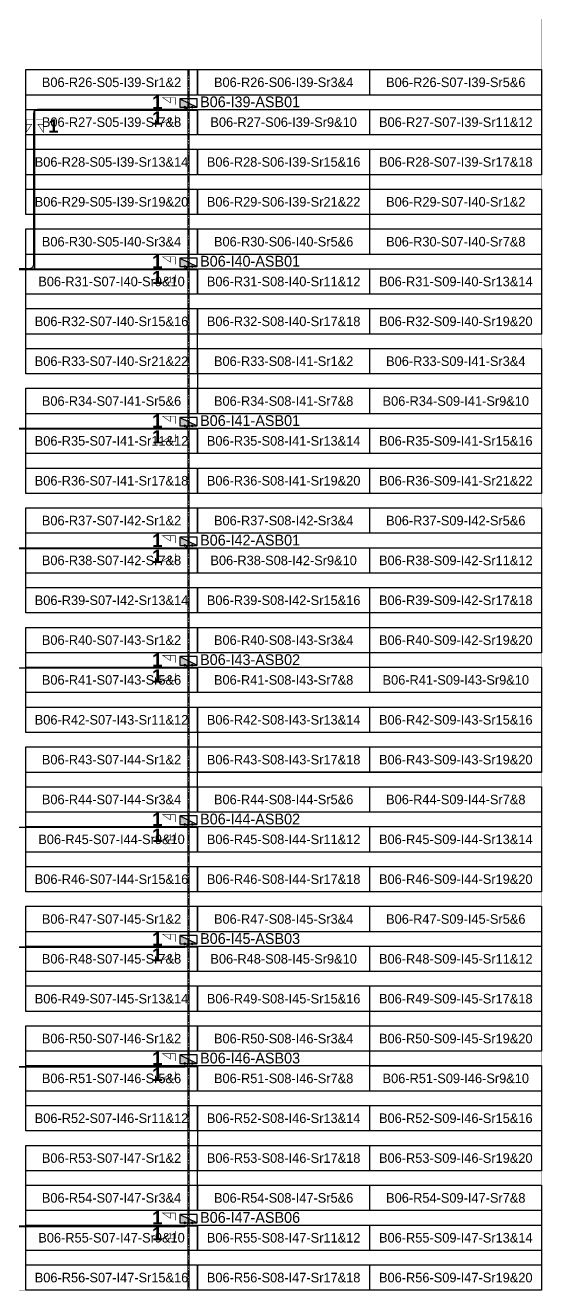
# Model space of a CAD drawing. Header units: metres. Extents: x 530042 to 530334, y 2674789 to 2675214.
# Drawn here: x 530236.6 to 530333.8, y 2674789.2 to 2675027.4 of the extents above; entities that cross this region are included whole.
import ezdxf
from ezdxf.enums import TextEntityAlignment as Align

# ---------------------------------------------------------------- set-up
doc = ezdxf.new("R2010")
doc.units = ezdxf.units.M
doc.linetypes.add('CENTER', pattern=[2, 1.25, -0.25, 0.25, -0.25])
doc.layers.add('Boundary-12.5 MW Block', color=6, linetype='Continuous', lineweight=9)
doc.layers.add('PILE', color=1, linetype='Continuous', lineweight=15)
for name, color, linetype in [('DC Trench BL-06', 40, 'Continuous'), ('E-Inverter Grouping', 2, 'Continuous'), ('Inverter Block-06', 7, 'Continuous'), ('LT Cable(AG) INV to LT Panel BL-06', 2, 'Continuous'), ('Messenger Wire Block-06 (Master Path)', 30, 'Continuous'), ('Messenger Wire Block-06 (MW Path)', 191, 'Continuous'), ('MMS Table Block-06', 8, 'Continuous'), ('Plan Line - DC BL-06', 40, 'Continuous'), ('Section Marking BL-06', 2, 'Continuous')]:
    doc.layers.add(name, color=color, linetype=linetype)
doc.styles.add('BoldTextStyle', font='arialbd.ttf')
doc.styles.get("Standard").update_dxf_attribs({"font": 'Adani Regular.ttf'})

# ---------------------------------------------------------------- blocks, each defined once
blk = doc.blocks.new('MMS Table (32.292 x 4.788)')
at = {"color": 0}
blk.add_lwpolyline([(0, -0.002), (0, 4.786), (32.292, 4.786), (32.292, -0.002)], close=True, dxfattribs=at)
at = {"color": 7}
blk.add_attdef('ID1', text='', height=1.8, dxfattribs=at).set_placement((16.146, 2.392), align=Align.MIDDLE_CENTER)
blk = doc.blocks.new('Inverter Block')
h = blk.add_hatch(color=0)
h.dxf.hatch_style = 1
h.paths.add_polyline_path([(-1.46, 2.27), (-1.46, 0.85), (1.46, 0.85)])
at = {"color": 0}
blk.add_lwpolyline([(1.46, 2.27), (-1.46, 2.27), (-1.46, 0.85), (1.46, 0.85)], close=True, dxfattribs=at)
blk.add_lwpolyline([(-1.46, 2.27), (1.46, 0.85)], dxfattribs=at)
at = {"layer": 'PILE'}
for centre in [(-0.61, 0.85), (0.61, 0.85)]:
    blk.add_circle(centre, 0.156, dxfattribs=at)
at = {"color": 7}
blk.add_attdef('ID', (-1.46, 3.01), '', height=1.8, dxfattribs=at)

msp = doc.modelspace()

# ---------------------------------------------------------------- linework, layer by layer
at = {"layer": 'Boundary-12.5 MW Block', "const_width": 0.05}
msp.add_lwpolyline([(530042.32, 2675214.08), (530333.75, 2675214.08), (530333.75, 2674789.29), (530042.32, 2674789.29)], close=True, dxfattribs=at)
at = {"layer": 'DC Trench BL-06', "color": 40, "const_width": 0.15}
msp.add_lwpolyline([(530267.47, 2675019.08), (530267.17, 2675019.08), (530267.17, 2674789.29), (530267.47, 2674789.29)], close=True, dxfattribs=at)
at = {"layer": 'E-Inverter Grouping'}
for points in [[(530333.75, 2674999.29), (530301.36, 2674999.29), (530301.36, 2674991.79), (530236.67, 2674991.79), (530236.67, 2675019.08), (530333.75, 2675019.08)], [(530333.75, 2674969.29), (530268.96, 2674969.29), (530268.96, 2674961.79), (530236.67, 2674961.79), (530236.67, 2674989.08), (530301.46, 2674989.08), (530301.46, 2674996.58), (530333.75, 2674996.58)], [(530333.75, 2674939.29), (530236.67, 2674939.29), (530236.67, 2674959.08), (530269.06, 2674959.08), (530269.06, 2674966.58), (530333.75, 2674966.58)]]:
    msp.add_lwpolyline(points, close=True, dxfattribs=at)
at = {"layer": 'E-Inverter Grouping', "color": 3}
for points in [[(530333.75, 2674909.29), (530301.46, 2674909.29), (530301.46, 2674916.79), (530236.67, 2674916.79), (530236.67, 2674936.57), (530333.75, 2674936.57)], [(530301.36, 2674906.57), (530333.75, 2674906.57), (530333.75, 2674886.79), (530269.06, 2674886.79), (530269.06, 2674894.29), (530236.67, 2674894.29), (530236.67, 2674914.07), (530301.36, 2674914.07)], [(530236.67, 2674891.57), (530268.96, 2674891.57), (530268.96, 2674884.07), (530333.75, 2674884.07), (530333.75, 2674864.29), (530236.67, 2674864.29)], [(530333.75, 2674834.29), (530301.46, 2674834.29), (530301.46, 2674841.79), (530236.67, 2674841.79), (530236.67, 2674861.57), (530333.75, 2674861.57)], [(530301.36, 2674831.57), (530333.75, 2674831.57), (530333.75, 2674811.79), (530269.06, 2674811.79), (530269.06, 2674819.29), (530236.67, 2674819.29), (530236.67, 2674839.07), (530301.36, 2674839.07)], [(530236.67, 2674816.57), (530268.96, 2674816.57), (530268.96, 2674809.07), (530333.75, 2674809.07), (530333.75, 2674789.29), (530236.67, 2674789.29)]]:
    msp.add_lwpolyline(points, close=True, dxfattribs=at)
at = {"layer": 'LT Cable(AG) INV to LT Panel BL-06', "color": 5}
for points in [[(530199.08, 2675000.9), (530194.64, 2675000.9, 0.058946), (530194.43, 2675000.88), (530192.87, 2675000.5, -0.058946), (530192.66, 2675000.48), (530189.06, 2675000.48, 0.414214), (530188.16, 2674999.58), (530188.16, 2674983.38, 0.017704), (530188.16, 2674983.32), (530188.27, 2674981.83, -0.017704), (530188.27, 2674981.76), (530188.27, 2674981.61), (530237.3, 2674981.61, 0.414214), (530238.2, 2674982.51), (530238.2, 2675010.71, -0.414214), (530239.1, 2675011.61), (530266.42, 2675011.61, 0.414214), (530267.32, 2675012.51), (530267.32, 2675012.69)], [(530194.94, 2675001.18), (530194.64, 2675001.18, 0.058946), (530194.43, 2675001.15), (530192.87, 2675000.78, -0.058946), (530192.66, 2675000.75), (530188.78, 2675000.75, 0.414214), (530187.88, 2674999.85), (530187.88, 2674983.37, 0.017704), (530187.89, 2674983.31), (530187.99, 2674981.82, -0.017704), (530187.99, 2674981.75), (530187.99, 2674832.24, 0.414214), (530188.89, 2674831.34), (530266.42, 2674831.34, 0.414214), (530267.32, 2674832.24), (530267.32, 2674832.69)], [(530194.94, 2675001.13), (530194.64, 2675001.13, 0.058946), (530194.43, 2675001.1), (530192.87, 2675000.73, -0.058946), (530192.66, 2675000.7), (530188.83, 2675000.7, 0.414214), (530187.93, 2674999.8), (530187.93, 2674983.37, 0.017704), (530187.94, 2674983.31), (530188.04, 2674981.82, -0.017704), (530188.04, 2674981.76), (530188.04, 2674854.79, 0.414214), (530188.94, 2674853.89), (530266.42, 2674853.89, 0.414214), (530267.32, 2674854.79), (530267.32, 2674855.19)], [(530196.93, 2675001.08), (530194.64, 2675001.08, 0.058946), (530194.43, 2675001.05), (530192.87, 2675000.68, -0.058946), (530192.66, 2675000.65), (530188.88, 2675000.65, 0.414214), (530187.98, 2674999.75), (530187.98, 2674983.37, 0.017704), (530187.99, 2674983.31), (530188.09, 2674981.82, -0.017704), (530188.09, 2674981.76), (530188.09, 2674877.34, 0.414214), (530188.99, 2674876.44), (530266.42, 2674876.44, 0.414214), (530267.32, 2674877.34), (530267.32, 2674877.69)], [(530196.93, 2675001.03), (530194.64, 2675001.03, 0.058946), (530194.43, 2675001), (530192.87, 2675000.63, -0.058946), (530192.66, 2675000.6), (530188.93, 2675000.6, 0.414214), (530188.03, 2674999.7), (530188.03, 2674983.37, 0.017704), (530188.04, 2674983.31), (530188.14, 2674981.82, -0.017704), (530188.14, 2674981.76), (530188.14, 2674907.39, 0.414214), (530189.04, 2674906.49), (530266.42, 2674906.49, 0.414214), (530267.32, 2674907.39), (530267.32, 2674907.69)], [(530199.08, 2675000.98), (530194.64, 2675000.98, 0.058946), (530194.43, 2675000.95), (530192.87, 2675000.58, -0.058946), (530192.66, 2675000.55), (530188.98, 2675000.55, 0.414214), (530188.08, 2674999.65), (530188.08, 2674983.38, 0.017704), (530188.09, 2674983.31), (530188.19, 2674981.83, -0.017704), (530188.19, 2674981.76), (530188.19, 2674929.94, 0.414214), (530189.09, 2674929.04), (530266.42, 2674929.04, 0.414214), (530267.32, 2674929.94), (530267.32, 2674930.19)], [(530199.08, 2675000.95), (530194.64, 2675000.95, 0.058946), (530194.43, 2675000.93), (530192.87, 2675000.55, -0.058946), (530192.66, 2675000.53), (530189.01, 2675000.53, 0.414214), (530188.11, 2674999.63), (530188.11, 2674983.38, 0.017704), (530188.11, 2674983.31), (530188.22, 2674981.83, -0.017704), (530188.22, 2674981.76), (530188.22, 2674952.46, 0.414214), (530189.12, 2674951.56), (530266.42, 2674951.56, 0.414214), (530267.32, 2674952.46), (530267.32, 2674952.69)], [(530199.08, 2675000.93), (530194.64, 2675000.93, 0.058946), (530194.43, 2675000.9), (530192.87, 2675000.53, -0.058946), (530192.66, 2675000.5), (530189.03, 2675000.5, 0.414214), (530188.13, 2674999.6), (530188.13, 2674983.38, 0.017704), (530188.14, 2674983.31), (530188.24, 2674981.83, -0.017704), (530188.24, 2674981.76), (530188.24, 2674981.59), (530266.42, 2674981.59, 0.414214), (530267.32, 2674982.49), (530267.32, 2674982.69)]]:
    msp.add_lwpolyline(points, format="xyb", dxfattribs=at)
at = {"layer": 'LT Cable(AG) INV to LT Panel BL-06'}
msp.add_lwpolyline([(530195.95, 2675001.52), (530195.55, 2675001.52), (530194.45, 2675001.52, 0.112934), (530194.06, 2675001.43), (530192.94, 2675000.89, -0.112934), (530192.55, 2675000.8), (530188.73, 2675000.8, 0.414214), (530187.83, 2674999.9), (530187.83, 2674983.37, 0.017704), (530187.84, 2674983.3), (530187.94, 2674981.82, -0.017704), (530187.94, 2674981.75), (530187.94, 2674802.19, 0.414214), (530188.84, 2674801.29), (530266.42, 2674801.29, 0.414214), (530267.32, 2674802.19), (530267.32, 2674802.69)], format="xyb", dxfattribs=at)
at = {"layer": 'Messenger Wire Block-06 (Master Path)'}
for points in [[(530238.38, 2674981.44), (530238.38, 2675011.44)], [(530238.38, 2675011.44), (530268.96, 2675011.44)], [(530188.09, 2674981.44), (530268.96, 2674981.44)], [(530188.09, 2674951.44), (530268.96, 2674951.44)], [(530188.09, 2674928.94), (530268.96, 2674928.94)], [(530188.09, 2674906.44), (530268.96, 2674906.44)], [(530188.09, 2674876.44), (530268.96, 2674876.44)], [(530188.09, 2674853.94), (530268.96, 2674853.94)], [(530188.09, 2674831.44), (530268.96, 2674831.44)], [(530188.09, 2674801.44), (530268.96, 2674801.44)]]:
    msp.add_lwpolyline(points, dxfattribs=at)
at = {"layer": 'Messenger Wire Block-06 (MW Path)', "const_width": 0.1}
for points in [[(530238.13, 2674981.44), (530238.13, 2675011.44)], [(530238.38, 2675011.44), (530268.96, 2675011.44)], [(530188.09, 2674981.44), (530268.96, 2674981.44)], [(530188.09, 2674951.44), (530268.96, 2674951.44)], [(530188.09, 2674928.94), (530268.96, 2674928.94)], [(530188.09, 2674906.44), (530268.96, 2674906.44)], [(530188.09, 2674876.44), (530268.96, 2674876.44)], [(530188.09, 2674853.94), (530268.96, 2674853.94)], [(530188.09, 2674831.44), (530268.96, 2674831.44)], [(530188.09, 2674801.44), (530268.96, 2674801.44)]]:
    msp.add_lwpolyline(points, dxfattribs=at)
at = {"layer": 'Plan Line - DC BL-06', "color": 6, "linetype": 'CENTER'}
msp.add_lwpolyline([(530267.32, 2675019.08), (530267.32, 2674789.29)], dxfattribs=at)
at = {"layer": 'Section Marking BL-06', "color": 94, "lineweight": 35, "true_color": 0x00a500, "const_width": 0.1}
for points in [[(530264.82, 2675012.44), (530264.82, 2675013.83), (530262.42, 2675013.83), (530263.9, 2675012.82), (530263.9, 2675013.83)], [(530238.18, 2675009.69), (530236.79, 2675009.69), (530236.79, 2675007.29), (530237.8, 2675008.77), (530236.79, 2675008.77)], [(530238.58, 2675009.69), (530239.97, 2675009.69), (530239.97, 2675007.29), (530238.96, 2675008.77), (530239.97, 2675008.77)], [(530264.82, 2675010.44), (530264.82, 2675009.05), (530262.42, 2675009.05), (530263.9, 2675010.06), (530263.9, 2675009.05)], [(530264.82, 2674982.44), (530264.82, 2674983.83), (530262.42, 2674983.83), (530263.9, 2674982.82), (530263.9, 2674983.83)], [(530264.82, 2674980.44), (530264.82, 2674979.05), (530262.42, 2674979.05), (530263.9, 2674980.06), (530263.9, 2674979.05)], [(530264.82, 2674952.44), (530264.82, 2674953.83), (530262.42, 2674953.83), (530263.9, 2674952.82), (530263.9, 2674953.83)], [(530264.82, 2674950.44), (530264.82, 2674949.05), (530262.42, 2674949.05), (530263.9, 2674950.06), (530263.9, 2674949.05)], [(530264.82, 2674929.94), (530264.82, 2674931.33), (530262.42, 2674931.33), (530263.9, 2674930.32), (530263.9, 2674931.33)], [(530264.82, 2674927.94), (530264.82, 2674926.55), (530262.42, 2674926.55), (530263.9, 2674927.56), (530263.9, 2674926.55)], [(530264.82, 2674907.44), (530264.82, 2674908.83), (530262.42, 2674908.83), (530263.9, 2674907.82), (530263.9, 2674908.83)], [(530264.82, 2674905.44), (530264.82, 2674904.05), (530262.42, 2674904.05), (530263.9, 2674905.06), (530263.9, 2674904.05)], [(530264.82, 2674877.44), (530264.82, 2674878.83), (530262.42, 2674878.83), (530263.9, 2674877.82), (530263.9, 2674878.83)], [(530264.82, 2674875.44), (530264.82, 2674874.05), (530262.42, 2674874.05), (530263.9, 2674875.06), (530263.9, 2674874.05)], [(530264.82, 2674854.94), (530264.82, 2674856.33), (530262.42, 2674856.33), (530263.9, 2674855.32), (530263.9, 2674856.33)], [(530264.82, 2674852.94), (530264.82, 2674851.55), (530262.42, 2674851.55), (530263.9, 2674852.56), (530263.9, 2674851.55)], [(530264.82, 2674832.44), (530264.82, 2674833.83), (530262.42, 2674833.83), (530263.9, 2674832.82), (530263.9, 2674833.83)], [(530264.82, 2674830.44), (530264.82, 2674829.05), (530262.42, 2674829.05), (530263.9, 2674830.06), (530263.9, 2674829.05)], [(530264.82, 2674802.44), (530264.82, 2674803.83), (530262.42, 2674803.83), (530263.9, 2674802.82), (530263.9, 2674803.83)], [(530264.82, 2674800.44), (530264.82, 2674799.05), (530262.42, 2674799.05), (530263.9, 2674800.06), (530263.9, 2674799.05)]]:
    msp.add_lwpolyline(points, dxfattribs=at)

# ---------------------------------------------------------------- block references
at = {"layer": 'Inverter Block-06'}
ref = msp.add_blockref('Inverter Block', (530267.32, 2675011.03), dxfattribs=dict(at, xscale=1.124999999976148, yscale=1.124999999976148, zscale=1.124999999976148))
ref.add_attrib('ID', 'B06-I39-ASB01', (530269.49, 2675011.99), dxfattribs={"layer": '0', "color": 7, "height": 2.025})
ref = msp.add_blockref('Inverter Block', (530267.32, 2674981.03), dxfattribs=dict(at, xscale=1.124999999976148, yscale=1.124999999976148, zscale=1.124999999976148))
ref.add_attrib('ID', 'B06-I40-ASB01', (530269.49, 2674981.99), dxfattribs={"layer": '0', "color": 7, "height": 2.025})
ref = msp.add_blockref('Inverter Block', (530267.32, 2674951.03), dxfattribs=dict(at, xscale=1.124999999976148, yscale=1.124999999976148, zscale=1.124999999976148))
ref.add_attrib('ID', 'B06-I41-ASB01', (530269.49, 2674951.99), dxfattribs={"layer": '0', "color": 7, "height": 2.025})
ref = msp.add_blockref('Inverter Block', (530267.32, 2674928.53), dxfattribs=dict(at, xscale=1.124999999976148, yscale=1.124999999976148, zscale=1.124999999976148))
ref.add_attrib('ID', 'B06-I42-ASB01', (530269.49, 2674929.49), dxfattribs={"layer": '0', "color": 7, "height": 2.025})
ref = msp.add_blockref('Inverter Block', (530267.32, 2674906.03), dxfattribs=dict(at, xscale=1.124999999976148, yscale=1.124999999976148, zscale=1.124999999976148))
ref.add_attrib('ID', 'B06-I43-ASB02', (530269.49, 2674906.99), dxfattribs={"layer": '0', "color": 7, "height": 2.025})
ref = msp.add_blockref('Inverter Block', (530267.32, 2674876.03), dxfattribs=dict(at, xscale=1.124999999976148, yscale=1.124999999976148, zscale=1.124999999976148))
ref.add_attrib('ID', 'B06-I44-ASB02', (530269.49, 2674876.99), dxfattribs={"layer": '0', "color": 7, "height": 2.025})
ref = msp.add_blockref('Inverter Block', (530267.32, 2674853.53), dxfattribs=dict(at, xscale=1.124999999976148, yscale=1.124999999976148, zscale=1.124999999976148))
ref.add_attrib('ID', 'B06-I45-ASB03', (530269.49, 2674854.49), dxfattribs={"layer": '0', "color": 7, "height": 2.025})
ref = msp.add_blockref('Inverter Block', (530267.32, 2674831.03), dxfattribs=dict(at, xscale=1.124999999976148, yscale=1.124999999976148, zscale=1.124999999976148))
ref.add_attrib('ID', 'B06-I46-ASB03', (530269.49, 2674831.99), dxfattribs={"layer": '0', "color": 7, "height": 2.025})
ref = msp.add_blockref('Inverter Block', (530267.32, 2674801.03), dxfattribs=dict(at, xscale=1.124999999976148, yscale=1.124999999976148, zscale=1.124999999976148))
ref.add_attrib('ID', 'B06-I47-ASB06', (530269.49, 2674801.99), dxfattribs={"layer": '0', "color": 7, "height": 2.025})
at = {"layer": 'MMS Table Block-06'}
for p, values in [((530236.67, 2675014.29), {'ID1': 'B06-R26-S05-I39-Sr1&2'}), ((530269.06, 2675014.29), {'ID1': 'B06-R26-S06-I39-Sr3&4'}), ((530301.46, 2675014.29), {'ID1': 'B06-R26-S07-I39-Sr5&6'}), ((530236.67, 2675006.79), {'ID1': 'B06-R27-S05-I39-Sr7&8'}), ((530269.06, 2675006.79), {'ID1': 'B06-R27-S06-I39-Sr9&10'}), ((530301.46, 2675006.79), {'ID1': 'B06-R27-S07-I39-Sr11&12'}), ((530236.67, 2674999.29), {'ID1': 'B06-R28-S05-I39-Sr13&14'}), ((530269.06, 2674999.29), {'ID1': 'B06-R28-S06-I39-Sr15&16'}), ((530301.46, 2674999.29), {'ID1': 'B06-R28-S07-I39-Sr17&18'}), ((530236.67, 2674991.79), {'ID1': 'B06-R29-S05-I39-Sr19&20'}), ((530269.06, 2674991.79), {'ID1': 'B06-R29-S06-I39-Sr21&22'}), ((530301.46, 2674991.79), {'ID1': 'B06-R29-S07-I40-Sr1&2'}), ((530236.67, 2674984.29), {'ID1': 'B06-R30-S05-I40-Sr3&4'}), ((530269.06, 2674984.29), {'ID1': 'B06-R30-S06-I40-Sr5&6'}), ((530301.46, 2674984.29), {'ID1': 'B06-R30-S07-I40-Sr7&8'}), ((530236.67, 2674976.79), {'ID1': 'B06-R31-S07-I40-Sr9&10'}), ((530269.06, 2674976.79), {'ID1': 'B06-R31-S08-I40-Sr11&12'}), ((530301.46, 2674976.79), {'ID1': 'B06-R31-S09-I40-Sr13&14'}), ((530236.67, 2674969.29), {'ID1': 'B06-R32-S07-I40-Sr15&16'}), ((530269.06, 2674969.29), {'ID1': 'B06-R32-S08-I40-Sr17&18'}), ((530301.46, 2674969.29), {'ID1': 'B06-R32-S09-I40-Sr19&20'}), ((530236.67, 2674961.79), {'ID1': 'B06-R33-S07-I40-Sr21&22'}), ((530269.06, 2674961.79), {'ID1': 'B06-R33-S08-I41-Sr1&2'}), ((530301.46, 2674961.79), {'ID1': 'B06-R33-S09-I41-Sr3&4'}), ((530236.67, 2674954.29), {'ID1': 'B06-R34-S07-I41-Sr5&6'}), ((530269.06, 2674954.29), {'ID1': 'B06-R34-S08-I41-Sr7&8'}), ((530301.46, 2674954.29), {'ID1': 'B06-R34-S09-I41-Sr9&10'}), ((530236.67, 2674946.79), {'ID1': 'B06-R35-S07-I41-Sr11&12'}), ((530269.06, 2674946.79), {'ID1': 'B06-R35-S08-I41-Sr13&14'}), ((530301.46, 2674946.79), {'ID1': 'B06-R35-S09-I41-Sr15&16'}), ((530236.67, 2674939.29), {'ID1': 'B06-R36-S07-I41-Sr17&18'}), ((530269.06, 2674939.29), {'ID1': 'B06-R36-S08-I41-Sr19&20'}), ((530301.46, 2674939.29), {'ID1': 'B06-R36-S09-I41-Sr21&22'}), ((530236.67, 2674931.79), {'ID1': 'B06-R37-S07-I42-Sr1&2'}), ((530269.06, 2674931.79), {'ID1': 'B06-R37-S08-I42-Sr3&4'}), ((530301.46, 2674931.79), {'ID1': 'B06-R37-S09-I42-Sr5&6'}), ((530236.67, 2674924.29), {'ID1': 'B06-R38-S07-I42-Sr7&8'}), ((530269.06, 2674924.29), {'ID1': 'B06-R38-S08-I42-Sr9&10'}), ((530301.46, 2674924.29), {'ID1': 'B06-R38-S09-I42-Sr11&12'}), ((530236.67, 2674916.79), {'ID1': 'B06-R39-S07-I42-Sr13&14'}), ((530269.06, 2674916.79), {'ID1': 'B06-R39-S08-I42-Sr15&16'}), ((530301.46, 2674916.79), {'ID1': 'B06-R39-S09-I42-Sr17&18'}), ((530236.67, 2674909.29), {'ID1': 'B06-R40-S07-I43-Sr1&2'}), ((530269.06, 2674909.29), {'ID1': 'B06-R40-S08-I43-Sr3&4'}), ((530301.46, 2674909.29), {'ID1': 'B06-R40-S09-I42-Sr19&20'}), ((530236.67, 2674901.79), {'ID1': 'B06-R41-S07-I43-Sr5&6'}), ((530269.06, 2674901.79), {'ID1': 'B06-R41-S08-I43-Sr7&8'}), ((530301.46, 2674901.79), {'ID1': 'B06-R41-S09-I43-Sr9&10'}), ((530236.67, 2674894.29), {'ID1': 'B06-R42-S07-I43-Sr11&12'}), ((530269.06, 2674894.29), {'ID1': 'B06-R42-S08-I43-Sr13&14'}), ((530301.46, 2674894.29), {'ID1': 'B06-R42-S09-I43-Sr15&16'}), ((530236.67, 2674886.79), {'ID1': 'B06-R43-S07-I44-Sr1&2'}), ((530269.06, 2674886.79), {'ID1': 'B06-R43-S08-I43-Sr17&18'}), ((530301.46, 2674886.79), {'ID1': 'B06-R43-S09-I43-Sr19&20'}), ((530236.67, 2674879.29), {'ID1': 'B06-R44-S07-I44-Sr3&4'}), ((530269.06, 2674879.29), {'ID1': 'B06-R44-S08-I44-Sr5&6'}), ((530301.46, 2674879.29), {'ID1': 'B06-R44-S09-I44-Sr7&8'}), ((530236.67, 2674871.79), {'ID1': 'B06-R45-S07-I44-Sr9&10'}), ((530269.06, 2674871.79), {'ID1': 'B06-R45-S08-I44-Sr11&12'}), ((530301.46, 2674871.79), {'ID1': 'B06-R45-S09-I44-Sr13&14'}), ((530236.67, 2674864.29), {'ID1': 'B06-R46-S07-I44-Sr15&16'}), ((530269.06, 2674864.29), {'ID1': 'B06-R46-S08-I44-Sr17&18'}), ((530301.46, 2674864.29), {'ID1': 'B06-R46-S09-I44-Sr19&20'}), ((530236.67, 2674856.79), {'ID1': 'B06-R47-S07-I45-Sr1&2'}), ((530269.06, 2674856.79), {'ID1': 'B06-R47-S08-I45-Sr3&4'}), ((530301.46, 2674856.79), {'ID1': 'B06-R47-S09-I45-Sr5&6'}), ((530236.67, 2674849.29), {'ID1': 'B06-R48-S07-I45-Sr7&8'}), ((530269.06, 2674849.29), {'ID1': 'B06-R48-S08-I45-Sr9&10'}), ((530301.46, 2674849.29), {'ID1': 'B06-R48-S09-I45-Sr11&12'}), ((530236.67, 2674841.79), {'ID1': 'B06-R49-S07-I45-Sr13&14'}), ((530269.06, 2674841.79), {'ID1': 'B06-R49-S08-I45-Sr15&16'}), ((530301.46, 2674841.79), {'ID1': 'B06-R49-S09-I45-Sr17&18'}), ((530236.67, 2674834.29), {'ID1': 'B06-R50-S07-I46-Sr1&2'}), ((530269.06, 2674834.29), {'ID1': 'B06-R50-S08-I46-Sr3&4'}), ((530301.46, 2674834.29), {'ID1': 'B06-R50-S09-I45-Sr19&20'}), ((530236.67, 2674826.79), {'ID1': 'B06-R51-S07-I46-Sr5&6'}), ((530269.06, 2674826.79), {'ID1': 'B06-R51-S08-I46-Sr7&8'}), ((530301.46, 2674826.79), {'ID1': 'B06-R51-S09-I46-Sr9&10'}), ((530236.67, 2674819.29), {'ID1': 'B06-R52-S07-I46-Sr11&12'}), ((530269.06, 2674819.29), {'ID1': 'B06-R52-S08-I46-Sr13&14'}), ((530301.46, 2674819.29), {'ID1': 'B06-R52-S09-I46-Sr15&16'}), ((530236.67, 2674811.79), {'ID1': 'B06-R53-S07-I47-Sr1&2'}), ((530269.06, 2674811.79), {'ID1': 'B06-R53-S08-I46-Sr17&18'}), ((530301.46, 2674811.79), {'ID1': 'B06-R53-S09-I46-Sr19&20'}), ((530236.67, 2674804.29), {'ID1': 'B06-R54-S07-I47-Sr3&4'}), ((530269.06, 2674804.29), {'ID1': 'B06-R54-S08-I47-Sr5&6'}), ((530301.46, 2674804.29), {'ID1': 'B06-R54-S09-I47-Sr7&8'}), ((530236.67, 2674796.79), {'ID1': 'B06-R55-S07-I47-Sr9&10'}), ((530269.06, 2674796.79), {'ID1': 'B06-R55-S08-I47-Sr11&12'}), ((530301.46, 2674796.79), {'ID1': 'B06-R55-S09-I47-Sr13&14'}), ((530236.67, 2674789.29), {'ID1': 'B06-R56-S07-I47-Sr15&16'}), ((530269.06, 2674789.29), {'ID1': 'B06-R56-S08-I47-Sr17&18'}), ((530301.46, 2674789.29), {'ID1': 'B06-R56-S09-I47-Sr19&20'})]:
    msp.add_blockref('MMS Table (32.292 x 4.788)', p, dxfattribs=at).add_auto_attribs(values)

# ---------------------------------------------------------------- texts
at = {"layer": 'Section Marking BL-06', "color": 94, "true_color": 0x00a500, "style": 'BoldTextStyle'}
for p in [(530261.42, 2675012.94), (530241.88, 2675008.44), (530261.42, 2675009.94), (530261.42, 2674982.94), (530261.42, 2674979.94), (530261.42, 2674952.94), (530261.42, 2674949.94), (530261.42, 2674930.44), (530261.42, 2674927.44), (530261.42, 2674907.94), (530261.42, 2674904.94), (530261.42, 2674877.94), (530261.42, 2674874.94), (530261.42, 2674855.44), (530261.42, 2674852.44), (530261.42, 2674832.94), (530261.42, 2674829.94), (530261.42, 2674802.94), (530261.42, 2674799.94)]:
    msp.add_text('1', height=2.5, dxfattribs=at).set_placement(p, align=Align.MIDDLE_CENTER)

doc.saveas('drawing.dxf')
